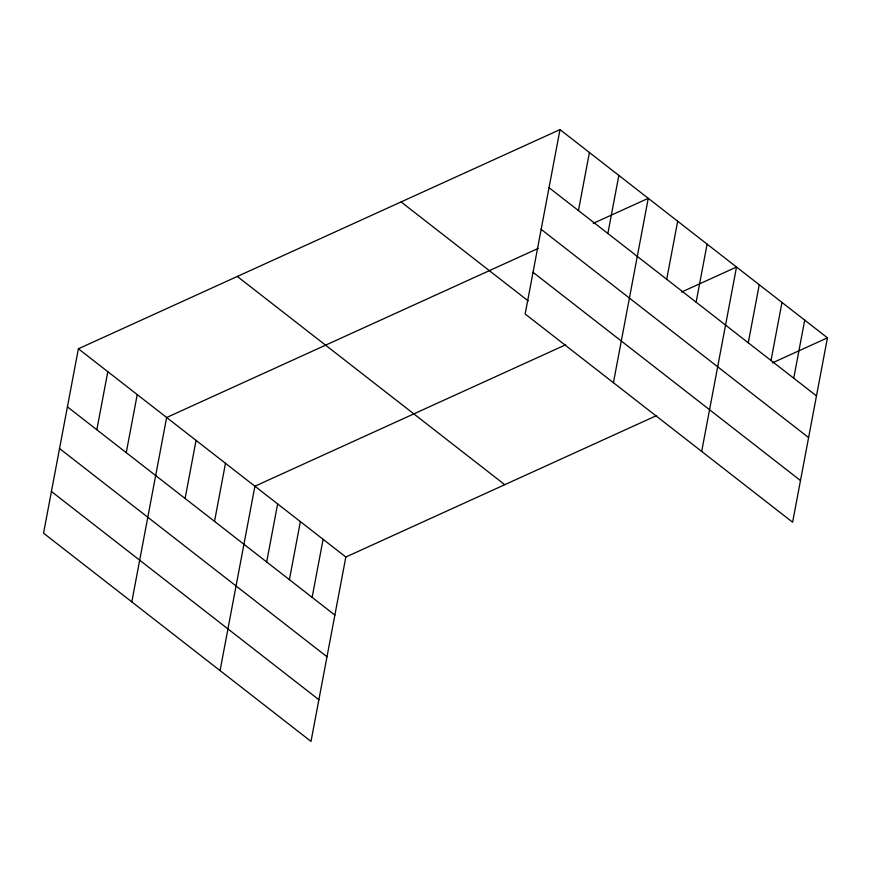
<?xml version="1.0" encoding="UTF-8"?>
<svg xmlns="http://www.w3.org/2000/svg" width="871" height="871" viewBox="0 0 871 871"><rect width="100%" height="100%" fill="white"/><g stroke="black" fill="none" stroke-linecap="round" stroke-linejoin="round"><path stroke-width="1.31" d="M559.999 129.605L525.159 313.985L792.61 522.219L827.45 337.828L559.999 129.605L78.39 348.781L43.55 533.172L311.001 741.395L345.841 557.015L656.647 415.565M96.833 429.751L107.808 371.688M126.262 452.648L137.226 394.596M131.804 601.883L166.644 417.503L538.234 248.398M185.098 498.462L196.062 440.399M214.516 521.37L225.48 463.307M220.069 670.594L254.909 486.214L565.715 344.764M266.668 561.969L277.642 503.917M289.401 579.672L300.375 521.609M312.134 597.364L323.108 539.312M578.453 210.575L589.417 152.512M607.871 233.472L618.846 175.419M613.424 382.707L648.264 198.327L593.249 223.357M666.707 279.286L677.682 221.223M696.125 302.193L707.1 244.13M701.678 451.418L736.518 267.038L681.503 292.068M748.276 342.793L759.251 284.73M771.009 360.496L781.984 302.433M793.742 378.188L804.717 320.136M772.435 362.869L827.45 337.828M549.035 187.668L816.475 395.891M541.152 229.356L808.604 437.58M533.041 272.307L800.493 480.531M401.074 201.93L528.207 300.92M237.326 276.455L504.766 484.679M78.39 348.781L345.841 557.015M67.415 406.844L334.867 615.068M59.544 448.532L326.995 656.756M51.422 491.484L318.873 699.707"/></g></svg>
